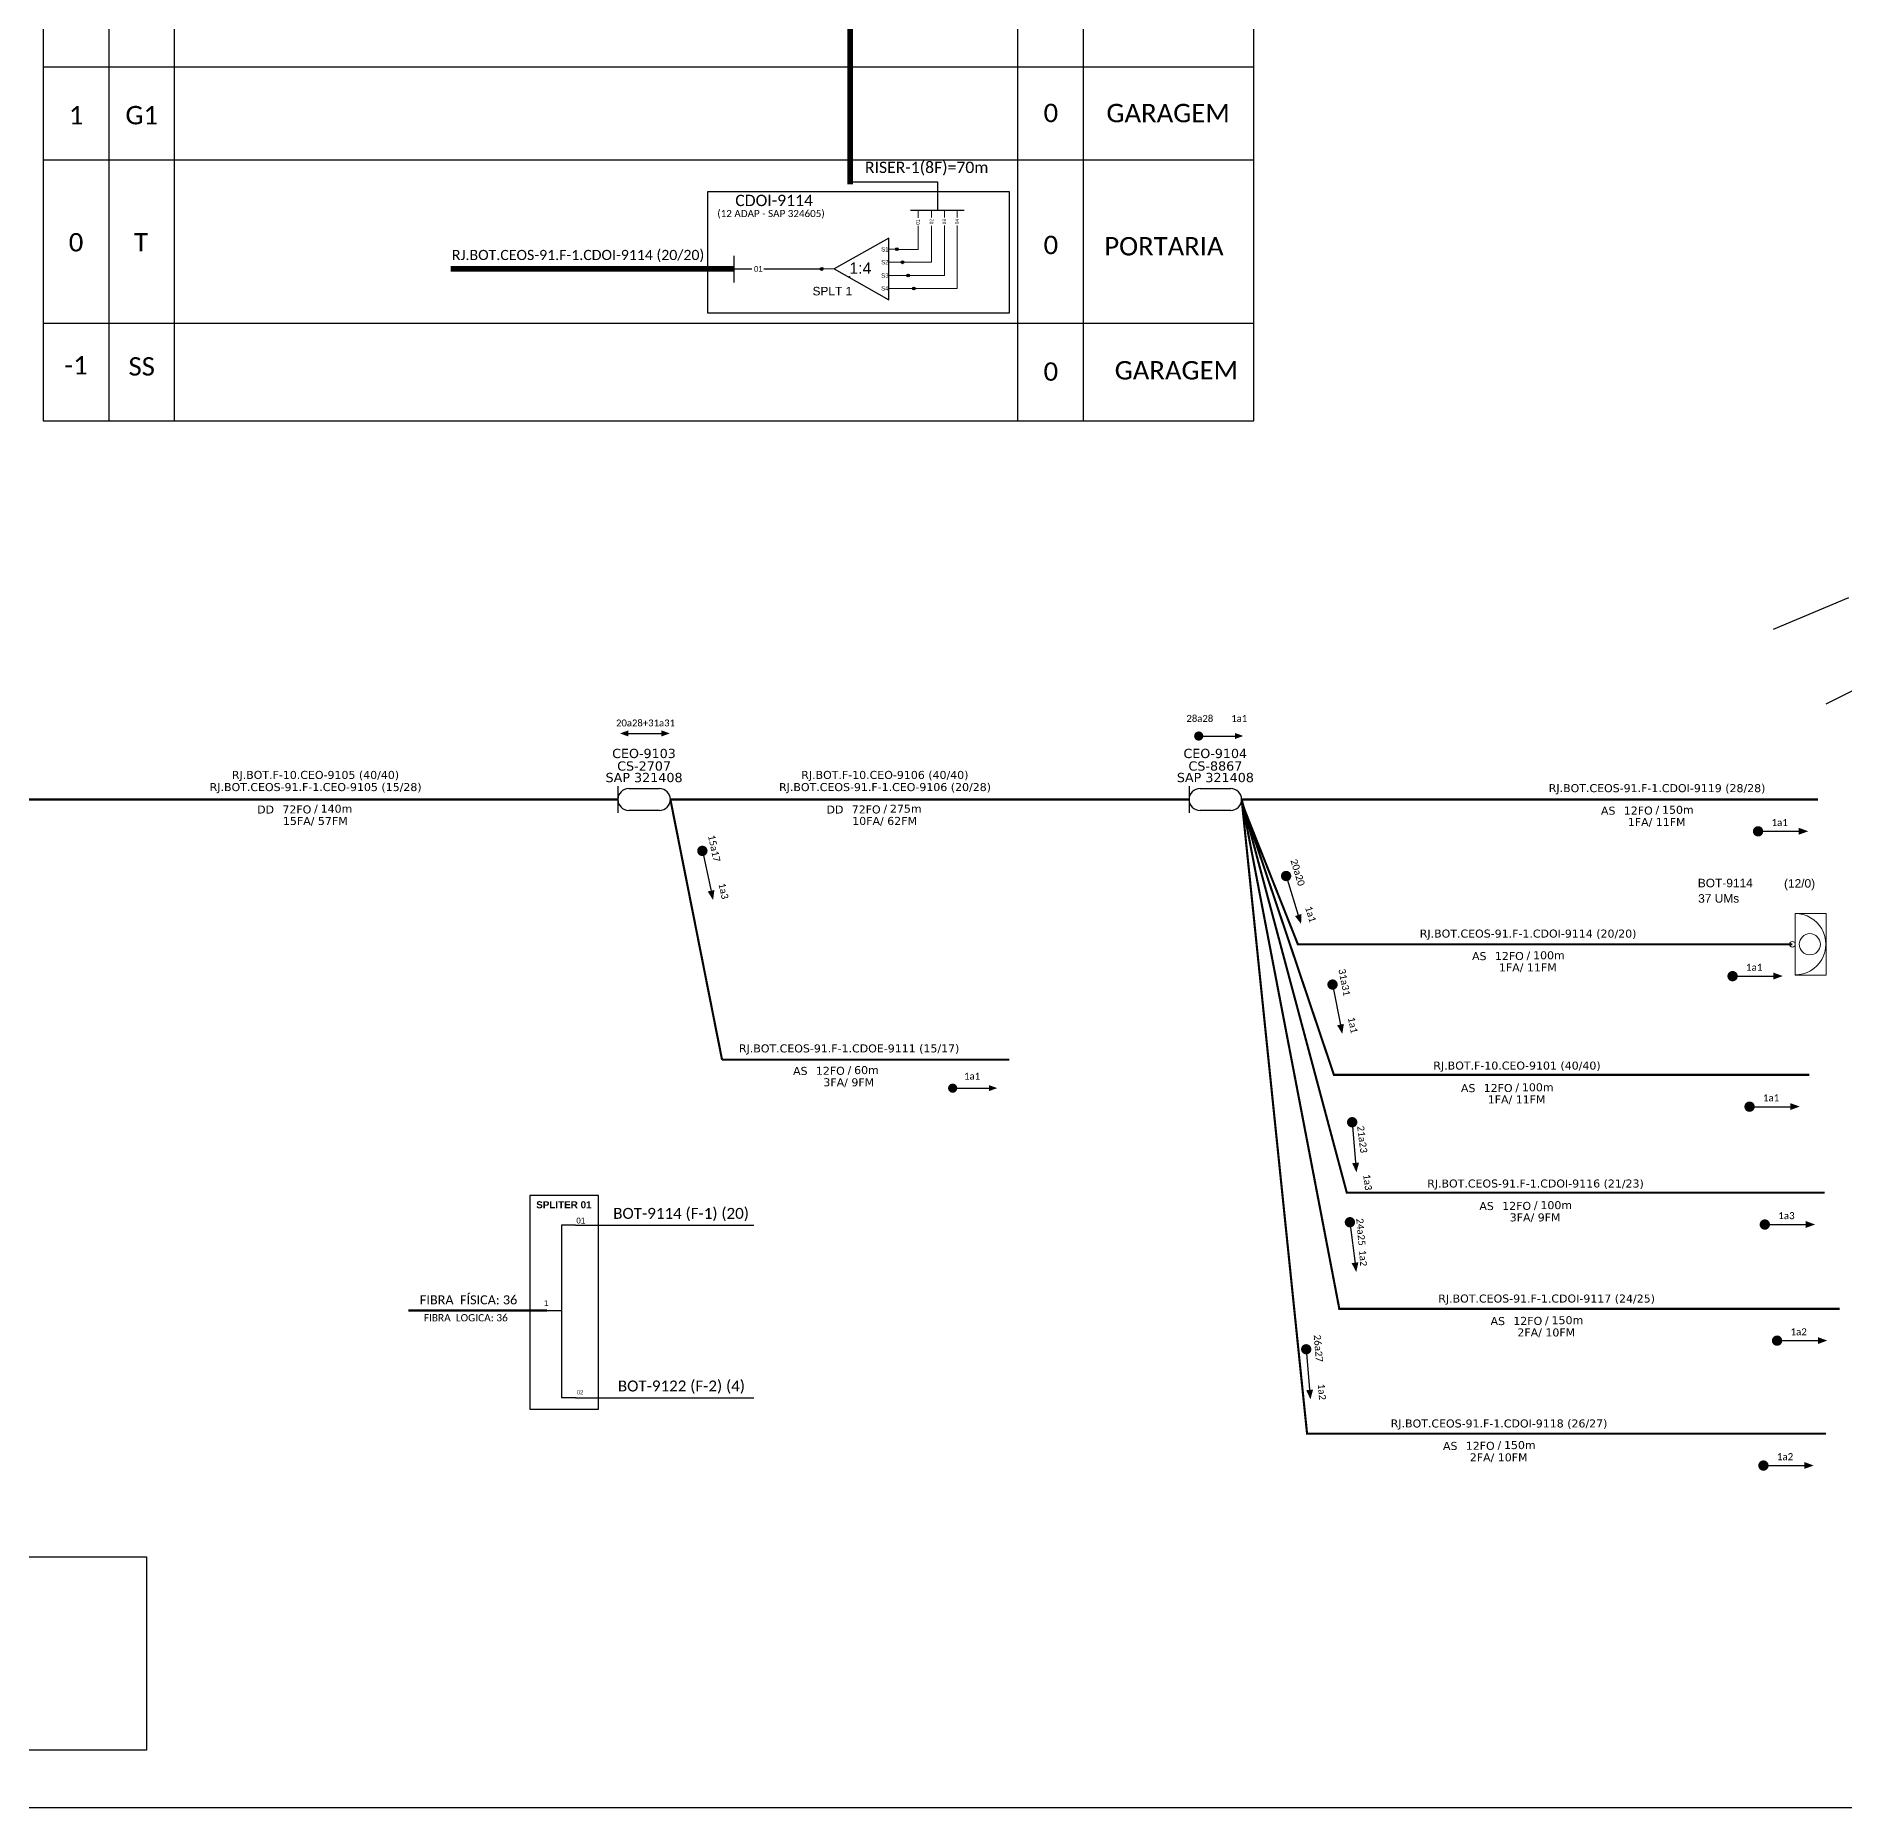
# Model space of a CAD drawing. Extents: x -4 to 837, y 1 to 595.
# Drawn here: x 278.5 to 597.3, y 1.3 to 313.4 of the extents above; entities that cross this region are included whole.
import ezdxf
from ezdxf.enums import TextEntityAlignment as Align

# ---------------------------------------------------------------- set-up
doc = ezdxf.new("R2010")
doc.units = 0
for name, color, linetype, lineweight in [("20.0-LEGENDA DOS CDO'S", 1, 'Continuous', 0), ('20.2-CDO_POSTE', 1, 'Continuous', 5), ('40.1-ETIQUETAS', 1, 'Continuous', 20)]:
    doc.layers.add(name, color=color, linetype=linetype, lineweight=lineweight)
for name, color, linetype in [('20.4-CEOS', 1, 'Continuous'), ('20.5-CEO', 1, 'Continuous'), ('CAP a instalar', 1, 'Continuous'), ('QUADRA', 7, 'Continuous'), ('SETA', 7, 'Continuous')]:
    doc.layers.add(name, color=color, linetype=linetype)
doc.styles.add('ARIAL', font='arial.ttf')
doc.styles.add('siredit', font='verdana.ttf')
doc.styles.add('WMF-Calibri0', font='calibri.ttf')
doc.linetypes.add('FENCELINE1', pattern='A,0.25,-0.1,[133,ltypeshp.shx,S=0.1,R=0,X=-0.1,Y=0],-0.1,1', length=1.45)

# ---------------------------------------------------------------- blocks, each defined once
blk = doc.blocks.new('SPLT_1-4_DIV_DIR')
h = blk.add_hatch(color=3)
h.dxf.hatch_style = 1
edge = h.paths.add_edge_path()
edge.add_arc((13.27, 3.47), 0.242, 0, 360)
h = blk.add_hatch(color=3)
h.dxf.hatch_style = 1
edge = h.paths.add_edge_path()
edge.add_arc((14.27, 1.17), 0.242, 0, 360)
h = blk.add_hatch(color=3)
h.dxf.hatch_style = 1
edge = h.paths.add_edge_path()
edge.add_arc((15.27, -1.14), 0.242, 0, 360)
h = blk.add_hatch(color=3)
h.dxf.hatch_style = 1
edge = h.paths.add_edge_path()
edge.add_arc((16.27, -3.45), 0.242, 0, 360)
at = {"color": 1}
blk.add_lwpolyline([(11.89, 5.45), (2.22, 0), (11.89, -5.45), (11.89, 5.45)], dxfattribs=at)
at = {"color": 7, "lineweight": 0}
for points in [[(13.27, 3.47), (11.89, 3.47)], [(11.89, 1.17), (14.27, 1.17)], [(11.89, -1.14), (15.27, -1.14)], [(11.89, -3.45), (16.27, -3.45)]]:
    blk.add_lwpolyline(points, dxfattribs=at)
at = {"color": 1, "lineweight": 0}
blk.add_lwpolyline([(2.22, 0), (0, 0)], dxfattribs=at)
at = {"color": 3}
for centre in [(13.27, 3.47), (14.27, 1.17), (15.27, -1.14), (16.27, -3.45)]:
    blk.add_circle(centre, 0.242, dxfattribs=at)
at = {"color": 1, "style": 'ARIAL'}
for s, height, p in [('S1', 0.75, (10.52, 3.07)), ('1:4', 2, (4.91, -0.85)), ('S2', 0.75, (10.52, 0.81)), ('S3', 0.75, (10.52, -1.54)), ('S4', 0.75, (10.52, -3.8))]:
    blk.add_text(s, height=height, dxfattribs=at).set_placement(p)
blk = doc.blocks.new('CDOE-TEXTO PADRÃO')
at = {"layer": "20.0-LEGENDA DOS CDO'S", "color": 0, "style": 'ARIAL'}
for tag, p in [('CDO_N', (0.49, 7.39)), ('CORDOALHA', (0.5, 4.33)), ('SAP', (0.51, 1.67)), ('SPLITER_1', (0.59, -0.91)), ('SPLITER_2', (0.6, -3.55)), ('(XX-XX_F)S', (0.54, -8.29)), ('(XX-XX_L)S', (0.55, -10.83)), ('UMS', (0.55, -13.15))]:
    blk.add_attdef(tag, p, '', height=1.7, rotation=0.118, dxfattribs=at)
blk.add_attdef('FIBRAS_UTILIZADAS', text='', height=1.7, rotation=0.118, dxfattribs=at).set_placement((19.77, 7.43), align=Align.CENTER)
blk = doc.blocks.new('ETIQUETA_RS5F')
at = {"layer": '40.1-ETIQUETAS', "color": 0, "style": 'siredit'}
blk.add_text('/', height=1.5, dxfattribs=at).set_placement((1.58, -1.95), align=Align.MIDDLE_RIGHT)
for tag, p in [('ETIQUETA_R_PRIMARIA', (1.21, 4.1)), ('ETIQUETA_R_SECUNDARIA', (1.21, 2.1)), ('F_ATIVAS/F_MORTAS', (1.14, -4.24))]:
    blk.add_attdef(tag, text='', height=1.5, dxfattribs=at).set_placement(p, align=Align.MIDDLE_CENTER)
for tag, p in [('TIPO_CABO', (-6.58, -2.12)), ('CAP_CABO', (0.4, -2.09))]:
    blk.add_attdef(tag, text='', height=1.5, dxfattribs=at).set_placement(p, align=Align.MIDDLE_RIGHT)
blk.add_attdef('METROS', text='', height=1.5, dxfattribs=at).set_placement((2.14, -1.95), align=Align.MIDDLE_LEFT)
for tag, p in [('FUSÃO_1', (0.85, -8.39)), ('FUSÃO_2', (0.85, -10.6)), ('FUSÃO_3', (0.85, -12.93)), ('FUSÃO_4', (0.85, -15.14)), ('FUSÃO_5', (0.85, -17.16))]:
    blk.add_attdef(tag, text='', height=1.5, dxfattribs=at).set_placement(p, align=Align.CENTER)
blk = doc.blocks.new('SPLITTER_')
blk.add_point((0, 0))
at = {"style": 'ARIAL', "flags": 4}
blk.add_attdef('SPLT', (0, -3.26), '', height=1.5, dxfattribs=at)

msp = doc.modelspace()

# ---------------------------------------------------------------- hatches: boundary and pattern name
h = msp.add_hatch(color=3)
h.dxf.hatch_style = 1
edge = h.paths.add_edge_path()
edge.add_arc((416.96, 272.43), 0.256, 0, 360)

# ---------------------------------------------------------------- linework, layer by layer
at = {"color": 7, "linetype": 'Continuous'}
for p, q in [((371.11, 103.93), (371.11, 73.51)), ((373.58, 103.93), (371.11, 103.93)), ((368.55, 88.91), (371.1, 88.91)), ((373.7, 73.51), (371.11, 73.51))]:
    msp.add_line(p, q, dxfattribs=at)
at = {"color": 10, "linetype": 'Continuous'}
for p, q in [((373.58, 103.93), (404.98, 103.93)), ((373.58, 73.51), (404.98, 73.51))]:
    msp.add_line(p, q, dxfattribs=at)
at = {"color": 1, "linetype": 'Continuous', "lineweight": 60}
msp.add_line((368.55, 88.91), (344.15, 88.91), dxfattribs=at)
msp.add_lwpolyline([(-3.83, 595.26), (837.17, 595.26), (837.17, 1.26), (-3.83, 1.26)], close=True)
for points in [[(279.77, 508.78), (279.77, 245.67), (493.09, 245.67), (493.09, 508.78)], [(302.92, 245.67), (302.92, 508.78)], [(451.49, 508.78), (451.49, 245.67)], [(291.35, 504.66), (291.35, 245.67)], [(463.07, 245.67), (463.07, 500.55)], [(279.77, 308.02), (493.09, 308.02)], [(279.77, 291.65), (493.09, 291.65)], [(279.77, 262.9), (493.09, 262.9)]]:
    msp.add_lwpolyline(points)
at = {"color": 5, "const_width": 1}
msp.add_lwpolyline([(421.99, 287.32), (421.99, 474.81)], dxfattribs=at)
at = {"color": 5}
for points in [[(421.99, 287.8), (437.34, 287.8), (437.34, 282.77)], [(432.62, 282.77), (442.06, 282.77)]]:
    msp.add_lwpolyline(points, dxfattribs=at)
at = {"color": 1}
msp.add_lwpolyline([(396.87, 286.1), (450, 286.1), (450, 264.63), (396.87, 264.63)], close=True, dxfattribs=at)
at = {"color": 5, "lineweight": 0}
for points in [[(433.97, 282.77), (433.97, 281.45)], [(436.29, 282.77), (436.29, 281.48)], [(438.6, 282.77), (438.6, 281.49)], [(440.85, 282.77), (440.85, 281.49)], [(431.21, 273.6), (436.29, 273.6), (436.29, 280.05)], [(432.21, 271.29), (438.6, 271.29), (438.6, 280.06)], [(433.44, 268.98), (440.85, 268.98), (440.85, 280.06)], [(433.97, 280.02), (433.97, 275.86)], [(430.21, 275.86), (433.97, 275.86)]]:
    msp.add_lwpolyline(points, dxfattribs=at)
at = {"color": 1}
msp.add_lwpolyline([(401.51, 270.02), (401.51, 274.74)], dxfattribs=at)
at = {"color": 1, "const_width": 1}
msp.add_lwpolyline([(351.55, 272.43), (401.51, 272.43)], dxfattribs=at)
at = {"color": 3}
for points in [[(401.51, 272.43), (404.67, 272.43)], [(406.74, 272.43), (416.93, 272.43)]]:
    msp.add_lwpolyline(points, dxfattribs=at)
at = {"elevation": 0.76}
msp.add_lwpolyline([(483, 190.12, 0.806, 0.806, 1), (483.81, 190.12, 0.806, 0.806, 1)], format="xyseb", close=True, dxfattribs=at)
at = {"const_width": 0.909, "elevation": 0.76}
for points in [[(581.52, 173.33, 1), (582.43, 173.33, 1)], [(395.83, 170.33, 1), (396.03, 169.44, 1)], [(498.67, 165.89, 1), (498.94, 165.02, 1)], [(506.9, 146.77, 1), (507.07, 145.88, 1)], [(580.02, 124.81, 1), (580.93, 124.81, 1)], [(510.41, 122.52, 1), (510.48, 121.61, 1)], [(509.99, 104.9, 1), (510.1, 104, 1)], [(582.71, 104.04, 1), (583.62, 104.04, 1)], [(502.31, 82.51, 1), (502.39, 81.61, 1)], [(584.87, 83.58, 1), (585.78, 83.58, 1)], [(582.47, 61.57, 1), (583.38, 61.57, 1)]]:
    msp.add_lwpolyline(points, format="xyb", close=True, dxfattribs=at)
at = {"color": 1, "const_width": 0.909, "elevation": 0.76}
msp.add_lwpolyline([(577.03, 147.81, 1), (577.94, 147.81, 1)], format="xyb", close=True, dxfattribs=at)
at = {"color": 7, "elevation": 0.76}
msp.add_lwpolyline([(439.64, 128.07, 0.806, 0.806, 1), (440.45, 128.07, 0.806, 0.806, 1)], format="xyseb", close=True, dxfattribs=at)
at = {"color": 7}
msp.add_lwpolyline([(365.52, 71.53), (377.64, 71.53), (377.64, 109.15), (365.52, 109.15)], close=True, dxfattribs=at)
at = {"color": 0}
msp.add_lwpolyline([(19.73, 45.46), (297.98, 45.46), (297.98, 11.39), (19.73, 11.39)], close=True, dxfattribs=at)
at = {"color": 3}
msp.add_circle((416.96, 272.43), 0.256, dxfattribs=at)
at = {"layer": '20.5-CEO', "color": 7}
for p, q in [((382.96, 180.87, 0.76), (388.37, 180.87, 0.76)), ((388.37, 177.01, 0.76), (382.96, 177.01, 0.76))]:
    msp.add_line(p, q, dxfattribs=at)
at = {"layer": '20.5-CEO', "color": 5}
for p, q in [((483.63, 180.87, 0.76), (489.04, 180.87, 0.76)), ((489.04, 177.01, 0.76), (483.63, 177.01, 0.76))]:
    msp.add_line(p, q, dxfattribs=at)
at = {"layer": '20.5-CEO', "color": 7, "elevation": 0.76}
msp.add_lwpolyline([(381.03, 181.27), (381.03, 176.61)], dxfattribs=at)
at = {"layer": '20.5-CEO', "color": 5, "elevation": 0.76}
msp.add_lwpolyline([(481.7, 181.27), (481.7, 176.61)], dxfattribs=at)
at = {"layer": '20.5-CEO', "color": 7}
for centre, start, end in [((382.96, 178.94, 0.76), 90, 270), ((388.37, 178.94, 0.76), 270, 90)]:
    msp.add_arc(centre, 1.93, start, end, dxfattribs=at)
at = {"layer": '20.5-CEO', "color": 5}
for centre, start, end in [((483.63, 178.94, 0.76), 90, 270), ((489.04, 178.94, 0.76), 270, 90)]:
    msp.add_arc(centre, 1.93, start, end, dxfattribs=at)
at = {"layer": '40.1-ETIQUETAS', "color": 1}
msp.add_line((588.53, 148.02, 0.76), (588.53, 158.84, 0.76), dxfattribs=at)
at = {"layer": '40.1-ETIQUETAS', "color": 1, "elevation": 0.76}
msp.add_lwpolyline([(588.53, 158.84), (593.95, 158.84), (593.95, 148), (588.53, 148)], close=True, dxfattribs=at)
at = {"layer": '40.1-ETIQUETAS', "color": 1}
for centre, major_axis, start_param, end_param in [((588.53, 153.43, 0.76), (-3.82, 3.82), 2.356194, 5.497787), ((588.03, 153.42, 0.76), (-0.354, 0.354), 2.356194490191767, 8.639379797371353), ((591.1, 153.43, 0.76), (1.32, 1.32), 3.926991, 10.210176)]:
    msp.add_ellipse(centre, major_axis=major_axis, ratio=1, start_param=start_param, end_param=end_param, dxfattribs=at)
at = {"layer": 'CAP a instalar', "color": 7, "ltscale": 7, "const_width": 0.376, "elevation": 0.76}
for points in [[(289.22, 178.94), (275.29, 178.94)], [(359.04, 178.94), (287.69, 178.94)], [(381.03, 178.94), (357.25, 178.94)], [(464.59, 178.94), (390.3, 178.94)], [(481.7, 178.94), (463.35, 178.94)]]:
    msp.add_lwpolyline(points, dxfattribs=at)
at = {"layer": 'CAP a instalar', "color": 7, "linetype": 'FENCELINE1', "ltscale": 7, "const_width": 0.376, "elevation": 0.76}
for points in [[(390.3, 178.94), (399.4, 133.08)], [(450.03, 133.08), (399.4, 133.08)]]:
    msp.add_lwpolyline(points, dxfattribs=at)
at = {"layer": 'CAP a instalar', "color": 1, "linetype": 'FENCELINE1', "ltscale": 7, "elevation": 0.76}
msp.add_lwpolyline([(588.03, 153.42, 0.376, 0.376, 0), (500.88, 153.42, 0.376, 0.376, 0), (490.91, 178.57, 0.376, 0.376, 0)], format="xyseb", dxfattribs=at)
at = {"layer": 'CAP a instalar', "color": 8, "linetype": 'FENCELINE1', "ltscale": 7, "elevation": 0.76}
for points in [[(593.71, 109.65, 0.376, 0.376, 0), (509.5, 109.65, 0.376, 0.376, 0), (490.97, 178.94, 0.376, 0.376, 0)], [(593.97, 67.18, 0.376, 0.376, 0), (502.5, 67.18, 0.376, 0.376, 0), (490.97, 178.94, 0.376, 0.376, 0)], [(592.52, 178.94, 0.376, 0.376, 0), (515.76, 178.94, 0.376, 0.376, 0), (490.97, 178.94, 0.376, 0.376, 0)], [(596.37, 89.19, 0.376, 0.376, 0), (508.18, 89.19, 0.376, 0.376, 0), (490.97, 178.94, 0.376, 0.376, 0)], [(591.02, 130.42, 0.376, 0.376, 0), (507.23, 130.42, 0.376, 0.376, 0), (490.97, 178.7, 0.376, 0.376, 0)]]:
    msp.add_lwpolyline(points, format="xyseb", dxfattribs=at)
at = {"layer": 'QUADRA', "color": 4}
for p, q in [((584.71, 208.93), (597.97, 214.54)), ((610.25, 203.96), (593.91, 195.73))]:
    msp.add_line(p, q, dxfattribs=at)
at = {"layer": 'SETA', "elevation": 0.76}
for points in [[(382.34, 190.57), (389.27, 190.57)], [(483.4, 190.12), (490.33, 190.12)], [(581.97, 173.33), (589.79, 173.33)], [(395.93, 169.88), (397.59, 162.24)], [(498.81, 165.46), (501.12, 157.99)], [(506.98, 146.32), (508.49, 138.65)], [(580.48, 124.81), (588.29, 124.81)], [(510.45, 122.06), (511.09, 114.27)], [(510.05, 104.45), (511.02, 96.69)], [(583.17, 104.04), (590.99, 104.04)], [(585.32, 83.58), (593.14, 83.58)], [(502.35, 82.06), (502.99, 74.27)], [(582.92, 61.57), (590.74, 61.57)]]:
    msp.add_lwpolyline(points, dxfattribs=at)
at = {"layer": 'SETA', "color": 1, "elevation": 0.76}
msp.add_lwpolyline([(577.48, 147.81), (585.3, 147.81)], dxfattribs=at)
at = {"layer": 'SETA', "color": 7, "elevation": 0.76}
msp.add_lwpolyline([(440.04, 128.07), (446.98, 128.07)], dxfattribs=at)
at = {"layer": 'SETA'}
for points in [[(382.9, 191.12, 0.76), (381.42, 190.58, 0.76), (382.9, 190.04, 0.76)], [(388.72, 191.12, 0.76), (390.19, 190.58, 0.76), (388.72, 190.04, 0.76)], [(489.78, 190.67, 0.76), (491.25, 190.13, 0.76), (489.78, 189.59, 0.76)], [(589.16, 173.95, 0.76), (590.83, 173.34, 0.76), (589.16, 172.74, 0.76)], [(398.06, 162.99, 0.76), (397.82, 161.23, 0.76), (396.87, 162.73, 0.76)], [(501.52, 158.77, 0.76), (501.44, 157, 0.76), (500.37, 158.41, 0.76)], [(508.98, 139.39, 0.76), (508.71, 137.64, 0.76), (507.79, 139.15, 0.76)], [(587.67, 125.43, 0.76), (589.33, 124.83, 0.76), (587.67, 124.22, 0.76)], [(511.66, 114.95, 0.76), (511.19, 113.24, 0.76), (510.45, 114.85, 0.76)], [(590.36, 104.66, 0.76), (592.03, 104.05, 0.76), (590.36, 103.44, 0.76)], [(511.55, 97.39, 0.76), (511.16, 95.66, 0.76), (510.35, 97.24, 0.76)], [(592.51, 84.2, 0.76), (594.18, 83.59, 0.76), (592.51, 82.99, 0.76)], [(503.56, 74.95, 0.76), (503.09, 73.24, 0.76), (502.35, 74.85, 0.76)], [(590.12, 62.19, 0.76), (591.78, 61.58, 0.76), (590.12, 60.98, 0.76)]]:
    msp.add_solid(points, dxfattribs=at)
at = {"layer": 'SETA', "color": 1}
msp.add_solid([(584.67, 148.43, 0.76), (586.34, 147.83, 0.76), (584.67, 147.22, 0.76)], dxfattribs=at)
at = {"layer": 'SETA', "color": 7}
msp.add_solid([(446.42, 128.62, 0.76), (447.9, 128.08, 0.76), (446.42, 127.55, 0.76)], dxfattribs=at)

# ---------------------------------------------------------------- block references
msp.add_blockref('SPLT_1-4_DIV_DIR', (416.93, 272.43))
ref = msp.add_blockref('SPLITTER_', (421.88, 271.03), dxfattribs=dict(xscale=-1))
ref.add_attrib('SPLT', 'SPLT 1', (415.35, 267.77), dxfattribs={"height": 1.5, "style": 'ARIAL'})
at = {"layer": '20.2-CDO_POSTE', "color": 1}
ref = msp.add_blockref('CDOE-TEXTO PADRÃO', (577.81, 153.39, 0.76), dxfattribs=dict(at, xscale=0.8839269284694211, yscale=0.8839269284694211, zscale=0.8839269284694196))
ref.add_attrib('CDO_N', 'BOT-9114', (571.36, 163.46, 0.76), dxfattribs={"layer": "20.0-LEGENDA DOS CDO'S", "color": 0, "height": 1.503, "rotation": 0.118, "style": 'ARIAL'})
ref.add_attrib('CORDOALHA', '37 UMs', (571.42, 160.75, 0.76), dxfattribs={"layer": "20.0-LEGENDA DOS CDO'S", "color": 0, "height": 1.503, "rotation": 0.118, "style": 'ARIAL'})
ref.add_attrib('FIBRAS_UTILIZADAS', '             (12/0)', dxfattribs={"layer": "20.0-LEGENDA DOS CDO'S", "color": 0, "height": 1.5026, "rotation": 0.118, "style": 'ARIAL'}).set_placement((585.5, 163.39, 0.76), align=Align.CENTER)
at = {"layer": '40.1-ETIQUETAS', "color": 7}
ref = msp.add_blockref('ETIQUETA_RS5F', (326.67, 179.16, 0.76), dxfattribs=dict(at, xscale=0.9402903799409259, yscale=0.9402903799409188, zscale=0.9402903799409253))
ref.add_attrib('ETIQUETA_R_PRIMARIA', 'RJ.BOT.F-10.CEO-9105 (40/40)', dxfattribs={"color": 0, "height": 1.4104, "style": 'siredit'}).set_placement((327.75, 183.27, 0.76), align=Align.MIDDLE_CENTER)
ref.add_attrib('ETIQUETA_R_SECUNDARIA', 'RJ.BOT.CEOS-91.F-1.CEO-9105 (15/28)', dxfattribs={"color": 0, "height": 1.4104, "style": 'siredit'}).set_placement((327.78, 181.13, 0.76), align=Align.MIDDLE_CENTER)
ref.add_attrib('TIPO_CABO', 'DD', dxfattribs={"color": 0, "height": 1.41, "style": 'siredit'}).set_placement((320.45, 177.17, 0.76), align=Align.MIDDLE_RIGHT)
ref.add_attrib('CAP_CABO', '72FO', dxfattribs={"color": 0, "height": 1.41, "style": 'siredit'}).set_placement((327.02, 177.19, 0.76), align=Align.MIDDLE_RIGHT)
ref.add_attrib('METROS', '140m', dxfattribs={"color": 0, "height": 1.41, "style": 'siredit'}).set_placement((328.66, 177.32, 0.76), align=Align.MIDDLE_LEFT)
ref.add_attrib('F_ATIVAS/F_MORTAS', '15FA/ 57FM', dxfattribs={"color": 0, "height": 1.41, "style": 'siredit'}).set_placement((327.72, 175.16, 0.76), align=Align.MIDDLE_CENTER)
ref = msp.add_blockref('ETIQUETA_RS5F', (427.01, 179.16, 0.76), dxfattribs=dict(at, xscale=0.9402903799409259, yscale=0.9402903799409188, zscale=0.9402903799409253))
ref.add_attrib('ETIQUETA_R_PRIMARIA', 'RJ.BOT.F-10.CEO-9106 (40/40)', dxfattribs={"color": 0, "height": 1.4104, "style": 'siredit'}).set_placement((428.09, 183.27, 0.76), align=Align.MIDDLE_CENTER)
ref.add_attrib('ETIQUETA_R_SECUNDARIA', 'RJ.BOT.CEOS-91.F-1.CEO-9106 (20/28)', dxfattribs={"color": 0, "height": 1.4104, "style": 'siredit'}).set_placement((428.12, 181.13, 0.76), align=Align.MIDDLE_CENTER)
ref.add_attrib('TIPO_CABO', 'DD', dxfattribs={"color": 0, "height": 1.41, "style": 'siredit'}).set_placement((420.79, 177.17, 0.76), align=Align.MIDDLE_RIGHT)
ref.add_attrib('CAP_CABO', '72FO', dxfattribs={"color": 0, "height": 1.41, "style": 'siredit'}).set_placement((427.35, 177.19, 0.76), align=Align.MIDDLE_RIGHT)
ref.add_attrib('METROS', '275m', dxfattribs={"color": 0, "height": 1.41, "style": 'siredit'}).set_placement((428.99, 177.32, 0.76), align=Align.MIDDLE_LEFT)
ref.add_attrib('F_ATIVAS/F_MORTAS', '10FA/ 62FM', dxfattribs={"color": 0, "height": 1.41, "style": 'siredit'}).set_placement((428.05, 175.16, 0.76), align=Align.MIDDLE_CENTER)
at = {"layer": '40.1-ETIQUETAS', "color": 8}
ref = msp.add_blockref('ETIQUETA_RS5F', (563.06, 178.96, 0.76), dxfattribs=dict(at, xscale=0.9402903799409259, yscale=0.9402903799409188, zscale=0.9402903799409253))
ref.add_attrib('ETIQUETA_R_SECUNDARIA', 'RJ.BOT.CEOS-91.F-1.CDOI-9119 (28/28)', dxfattribs={"color": 0, "height": 1.4104, "style": 'siredit'}).set_placement((564.18, 180.94, 0.76), align=Align.MIDDLE_CENTER)
ref.add_attrib('TIPO_CABO', 'AS', dxfattribs={"color": 0, "height": 1.41, "style": 'siredit'}).set_placement((556.84, 176.97, 0.76), align=Align.MIDDLE_RIGHT)
ref.add_attrib('CAP_CABO', '12FO', dxfattribs={"color": 0, "height": 1.41, "style": 'siredit'}).set_placement((563.41, 176.99, 0.76), align=Align.MIDDLE_RIGHT)
ref.add_attrib('METROS', '150m', dxfattribs={"color": 0, "height": 1.41, "style": 'siredit'}).set_placement((565.05, 177.12, 0.76), align=Align.MIDDLE_LEFT)
ref.add_attrib('F_ATIVAS/F_MORTAS', '1FA/ 11FM', dxfattribs={"color": 0, "height": 1.41, "style": 'siredit'}).set_placement((564.11, 174.97, 0.76), align=Align.MIDDLE_CENTER)
at = {"layer": '40.1-ETIQUETAS', "color": 1}
ref = msp.add_blockref('ETIQUETA_RS5F', (540.34, 153.33, 0.76), dxfattribs=dict(at, xscale=0.9402903799409259, yscale=0.9402903799409188, zscale=0.9402903799409253))
ref.add_attrib('ETIQUETA_R_SECUNDARIA', 'RJ.BOT.CEOS-91.F-1.CDOI-9114 (20/20)', dxfattribs={"color": 0, "height": 1.4104, "style": 'siredit'}).set_placement((541.45, 155.31, 0.76), align=Align.MIDDLE_CENTER)
ref.add_attrib('TIPO_CABO', 'AS', dxfattribs={"color": 0, "height": 1.41, "style": 'siredit'}).set_placement((534.12, 151.34, 0.76), align=Align.MIDDLE_RIGHT)
ref.add_attrib('CAP_CABO', '12FO', dxfattribs={"color": 0, "height": 1.41, "style": 'siredit'}).set_placement((540.69, 151.36, 0.76), align=Align.MIDDLE_RIGHT)
ref.add_attrib('METROS', '100m', dxfattribs={"color": 0, "height": 1.41, "style": 'siredit'}).set_placement((542.33, 151.49, 0.76), align=Align.MIDDLE_LEFT)
ref.add_attrib('F_ATIVAS/F_MORTAS', '1FA/ 11FM', dxfattribs={"color": 0, "height": 1.41, "style": 'siredit'}).set_placement((541.39, 149.34, 0.76), align=Align.MIDDLE_CENTER)
at = {"layer": '40.1-ETIQUETAS', "color": 7}
ref = msp.add_blockref('ETIQUETA_RS5F', (420.69, 133.1, 0.76), dxfattribs=dict(at, xscale=0.9402903799409259, yscale=0.9402903799409188, zscale=0.9402903799409253))
ref.add_attrib('ETIQUETA_R_SECUNDARIA', 'RJ.BOT.CEOS-91.F-1.CDOE-9111 (15/17)', dxfattribs={"color": 0, "height": 1.4104, "style": 'siredit'}).set_placement((421.8, 135.08, 0.76), align=Align.MIDDLE_CENTER)
ref.add_attrib('TIPO_CABO', 'AS', dxfattribs={"color": 0, "height": 1.41, "style": 'siredit'}).set_placement((414.47, 131.11, 0.76), align=Align.MIDDLE_RIGHT)
ref.add_attrib('CAP_CABO', '12FO', dxfattribs={"color": 0, "height": 1.41, "style": 'siredit'}).set_placement((421.03, 131.13, 0.76), align=Align.MIDDLE_RIGHT)
ref.add_attrib('METROS', '60m', dxfattribs={"color": 0, "height": 1.41, "style": 'siredit'}).set_placement((422.67, 131.26, 0.76), align=Align.MIDDLE_LEFT)
ref.add_attrib('F_ATIVAS/F_MORTAS', '3FA/ 9FM', dxfattribs={"color": 0, "height": 1.41, "style": 'siredit'}).set_placement((421.73, 129.11, 0.76), align=Align.MIDDLE_CENTER)
at = {"layer": '40.1-ETIQUETAS', "color": 8}
ref = msp.add_blockref('ETIQUETA_RS5F', (538.38, 130.07, 0.76), dxfattribs=dict(at, xscale=0.9402903799409259, yscale=0.9402903799409188, zscale=0.9402903799409253))
ref.add_attrib('ETIQUETA_R_SECUNDARIA', 'RJ.BOT.F-10.CEO-9101 (40/40)', dxfattribs={"color": 0, "height": 1.4104, "style": 'siredit'}).set_placement((539.49, 132.05, 0.76), align=Align.MIDDLE_CENTER)
ref.add_attrib('TIPO_CABO', 'AS', dxfattribs={"color": 0, "height": 1.41, "style": 'siredit'}).set_placement((532.16, 128.08, 0.76), align=Align.MIDDLE_RIGHT)
ref.add_attrib('CAP_CABO', '12FO', dxfattribs={"color": 0, "height": 1.41, "style": 'siredit'}).set_placement((538.72, 128.1, 0.76), align=Align.MIDDLE_RIGHT)
ref.add_attrib('METROS', '100m', dxfattribs={"color": 0, "height": 1.41, "style": 'siredit'}).set_placement((540.36, 128.23, 0.76), align=Align.MIDDLE_LEFT)
ref.add_attrib('F_ATIVAS/F_MORTAS', '1FA/ 11FM', dxfattribs={"color": 0, "height": 1.41, "style": 'siredit'}).set_placement((539.42, 126.08, 0.76), align=Align.MIDDLE_CENTER)
ref = msp.add_blockref('ETIQUETA_RS5F', (541.63, 109.29, 0.76), dxfattribs=dict(at, xscale=0.9402903799409259, yscale=0.9402903799409188, zscale=0.9402903799409253))
ref.add_attrib('ETIQUETA_R_SECUNDARIA', 'RJ.BOT.CEOS-91.F-1.CDOI-9116 (21/23)', dxfattribs={"color": 0, "height": 1.4104, "style": 'siredit'}).set_placement((542.75, 111.27, 0.76), align=Align.MIDDLE_CENTER)
ref.add_attrib('TIPO_CABO', 'AS', dxfattribs={"color": 0, "height": 1.41, "style": 'siredit'}).set_placement((535.41, 107.3, 0.76), align=Align.MIDDLE_RIGHT)
ref.add_attrib('CAP_CABO', '12FO', dxfattribs={"color": 0, "height": 1.41, "style": 'siredit'}).set_placement((541.98, 107.33, 0.76), align=Align.MIDDLE_RIGHT)
ref.add_attrib('METROS', '100m', dxfattribs={"color": 0, "height": 1.41, "style": 'siredit'}).set_placement((543.62, 107.46, 0.76), align=Align.MIDDLE_LEFT)
ref.add_attrib('F_ATIVAS/F_MORTAS', '3FA/ 9FM', dxfattribs={"color": 0, "height": 1.41, "style": 'siredit'}).set_placement((542.68, 105.3, 0.76), align=Align.MIDDLE_CENTER)
ref = msp.add_blockref('ETIQUETA_RS5F', (543.6, 89.02, 0.76), dxfattribs=dict(at, xscale=0.9402903799409259, yscale=0.9402903799409188, zscale=0.9402903799409253))
ref.add_attrib('ETIQUETA_R_SECUNDARIA', 'RJ.BOT.CEOS-91.F-1.CDOI-9117 (24/25)', dxfattribs={"color": 0, "height": 1.4104, "style": 'siredit'}).set_placement((544.71, 91, 0.76), align=Align.MIDDLE_CENTER)
ref.add_attrib('TIPO_CABO', 'AS', dxfattribs={"color": 0, "height": 1.41, "style": 'siredit'}).set_placement((537.38, 87.03, 0.76), align=Align.MIDDLE_RIGHT)
ref.add_attrib('CAP_CABO', '12FO', dxfattribs={"color": 0, "height": 1.41, "style": 'siredit'}).set_placement((543.94, 87.06, 0.76), align=Align.MIDDLE_RIGHT)
ref.add_attrib('METROS', '150m', dxfattribs={"color": 0, "height": 1.41, "style": 'siredit'}).set_placement((545.59, 87.19, 0.76), align=Align.MIDDLE_LEFT)
ref.add_attrib('F_ATIVAS/F_MORTAS', '2FA/ 10FM', dxfattribs={"color": 0, "height": 1.41, "style": 'siredit'}).set_placement((544.65, 85.03, 0.76), align=Align.MIDDLE_CENTER)
ref = msp.add_blockref('ETIQUETA_RS5F', (535.22, 67.02, 0.76), dxfattribs=dict(at, xscale=0.9402903799409259, yscale=0.9402903799409188, zscale=0.9402903799409253))
ref.add_attrib('ETIQUETA_R_SECUNDARIA', 'RJ.BOT.CEOS-91.F-1.CDOI-9118 (26/27)', dxfattribs={"color": 0, "height": 1.4104, "style": 'siredit'}).set_placement((536.33, 68.99, 0.76), align=Align.MIDDLE_CENTER)
ref.add_attrib('TIPO_CABO', 'AS', dxfattribs={"color": 0, "height": 1.41, "style": 'siredit'}).set_placement((529, 65.03, 0.76), align=Align.MIDDLE_RIGHT)
ref.add_attrib('CAP_CABO', '12FO', dxfattribs={"color": 0, "height": 1.41, "style": 'siredit'}).set_placement((535.56, 65.05, 0.76), align=Align.MIDDLE_RIGHT)
ref.add_attrib('METROS', '150m', dxfattribs={"color": 0, "height": 1.41, "style": 'siredit'}).set_placement((537.2, 65.18, 0.76), align=Align.MIDDLE_LEFT)
ref.add_attrib('F_ATIVAS/F_MORTAS', '2FA/ 10FM', dxfattribs={"color": 0, "height": 1.41, "style": 'siredit'}).set_placement((536.26, 63.02, 0.76), align=Align.MIDDLE_CENTER)

# ---------------------------------------------------------------- texts
at = {"color": 7, "style": 'WMF-Calibri0'}
for s, p in [('GARAGEM', (467.14, 298.28)), ('PORTARIA', (466.77, 274.81)), ('GARAGEM', (468.6, 252.95))]:
    msp.add_text(s, height=3.24, dxfattribs=at).set_placement(p)
at = {"color": 5, "style": 'WMF-Calibri0'}
msp.add_text('RISER-1(8F)=70m', height=2, dxfattribs=at).set_placement((424.58, 289.33))
at = {"color": 1, "style": 'WMF-Calibri0'}
msp.add_text('CDOI-9114', height=2, dxfattribs=at).set_placement((401.73, 283.5))
msp.add_text('(12 ADAP - SAP 324605)', height=1.25, dxfattribs=at).set_placement((408.03, 281.57), align=Align.CENTER)
at = {"style": 'ARIAL'}
for s, p in [('01', (433.89, 280.7)), ('02', (436.31, 280.77)), ('03', (438.58, 280.77)), ('04', (440.83, 280.77))]:
    msp.add_text(s, height=0.617, rotation=90, dxfattribs=at).set_placement(p, align=Align.MIDDLE_CENTER)
at = {"color": 1, "style": 'WMF-Calibri0'}
msp.add_text('RJ.BOT.CEOS-91.F-1.CDOI-9114 (20/20)', height=1.7898, dxfattribs=at).set_placement((374.03, 274.89, 3.73), align=Align.MIDDLE_CENTER)
at = {"style": 'ARIAL'}
msp.add_text('01', height=1, dxfattribs=at).set_placement((405.8, 272.43), align=Align.MIDDLE_CENTER)
at = {"attachment_point": 5}
for s, insert, char_height, width in [('{\\fCalibri|b0|i0|c0|p34;\\C7;20a28+31a31}', (385.91, 192.42, 0.76), 1.2092, 20.4429), ('{\\fCalibri|b0|i0|c0|p34;\\C7;28a28}', (483.6, 193.22, 0.76), 1.2092, 20.4429), ('{\\fCalibri|b0|i0|c0|p34;\\C7;1a1}', (490.54, 193.22, 0.76), 1.2092, 20.4429), ('{\\fCalibri|b0|i0|c0|p34;\\C7;1a1}', (585.78, 174.89, 0.76), 1.2368, 23.061), ('{\\fCalibri|b0|i0|c0|p34;\\C7;1a1}', (584.28, 126.37, 0.76), 1.2368, 23.061), ('{\\fArial|b1|i0|c0|p34;\\C10;SPLITER 01}', (371.53, 107.52), 1.2447, 12.1153), ('\\C7;\\fArial|b0|i0|;\\H1.0273588255048;01 ', (374.52, 104.73), 1.2447, 2.4961), ('\\C1;\\fCalibri|b0|i0|c0|p34;BOT-9114 (F-1) (20)', (392.18, 105.8), 1.9233, 56.5348), ('{\\fCalibri|b0|i0|c0|p34;\\C7;1a3}', (586.98, 105.6, 0.76), 1.2368, 23.061), ('{\\fCalibri|b0|i0|c0|p34;\\C7;FIBRA  FÍSICA: 36}', (354.73, 90.76), 1.6027, 24.2307), ('\\C7;\\fArial|b0|i0|;\\H1.0273588255048;1', (368.43, 90.19), 1.2447, 1.2329), ('{\\fCalibri|b0|i0|c0|p34;\\C7;FIBRA  LOGICA: 36}', (354.24, 87.61), 1.2822, 24.2307), ('{\\fCalibri|b0|i0|c0|p34;\\C7;1a2}', (589.13, 85.14, 0.76), 1.2368, 23.061), ('{\\fCalibri|b0|i0|c0|p34;\\C7;BOT-9122 (F-2) (4)}', (392.24, 75.38), 1.9233, 56.5348), ('{\\H0.5787x;\\C7;02 }', (374.38, 74.47), 1.2447, 2.635), ('{\\fCalibri|b0|i0|c0|p34;\\C7;1a2}', (586.73, 63.13, 0.76), 1.2368, 23.061)]:
    msp.add_mtext(s, dxfattribs=dict(at, insert=insert, char_height=char_height, width=width))
at = {"char_height": 1.2368, "width": 23.061, "attachment_point": 5}
for s, insert, rotation in [('{\\fCalibri|b0|i0|c0|p34;\\C7;15a17}', (398.02, 170.33, 0.76), 282.2388), ('{\\fCalibri|b0|i0|c0|p34;\\C7;20a20}', (500.85, 166.08, 0.76), 287.204), ('{\\fCalibri|b0|i0|c0|p34;\\C7;1a3}', (399.66, 162.81, 0.76), 282.2388), ('{\\fCalibri|b0|i0|c0|p34;\\C7;1a1}', (503.13, 158.73, 0.76), 287.204), ('{\\fCalibri|b0|i0|c0|p34;\\C7;31a31}', (509.08, 146.73, 0.76), 281.142), ('{\\fCalibri|b0|i0|c0|p34;\\C7;1a1}', (510.57, 139.18, 0.76), 281.142), ('{\\fCalibri|b0|i0|c0|p34;\\C7;21a23}', (512.22, 119.05, 0.76), 277.1383), ('{\\fCalibri|b0|i0|c0|p34;\\C7;1a3}', (513.17, 111.49, 0.76), 277.1383), ('{\\fCalibri|b0|i0|c0|p34;\\C7;24a25}', (511.98, 102.73, 0.76), 274.7345), ('{\\fCalibri|b0|i0|c0|p34;\\C7;1a2}', (512.37, 98.12, 0.76), 274.7345), ('{\\fCalibri|b0|i0|c0|p34;\\C7;26a27}', (504.48, 82.23, 0.76), 274.7345), ('{\\fCalibri|b0|i0|c0|p34;\\C7;1a2}', (505.12, 74.56, 0.76), 274.7345)]:
    msp.add_mtext(s, dxfattribs=dict(at, insert=insert, rotation=rotation))
at = {"color": 1, "insert": (581.29, 149.37, 0.76), "char_height": 1.2368, "width": 23.061, "attachment_point": 5}
msp.add_mtext('{\\fCalibri|b0|i0|c0|p34;\\C7;1a1}', dxfattribs=at)
at = {"color": 7, "insert": (443.47, 130.19, 0.76), "char_height": 1.2092, "width": 20.4429, "attachment_point": 5}
msp.add_mtext('\\C7;\\fCalibri|b0|i0|c0|p34;1a1', dxfattribs=at)
at = {"color": 7, "style": 'WMF-Calibri0'}
for tag, flags, p in [('1', 4, (285.56, 299.52)), ('G1', 4, (297.13, 299.53)), ('0', 4, (457.35, 299.92)), ('0', 4, (285.56, 277.13)), ('T', 4, (297, 277.13)), ('0', 4, (457.35, 276.66)), ('-1', 4, (285.56, 255.45)), ('SS', 12, (297.13, 255.26)), ('0', 4, (457.35, 254.35))]:
    msp.add_attdef(tag, text='XX', height=3.24, dxfattribs=dict(at, flags=flags)).set_placement(p, align=Align.MIDDLE_CENTER)
at = {"layer": '20.4-CEOS', "color": 7, "style": 'siredit'}
msp.add_text('CEO-9103', height=1.628, dxfattribs=at).set_placement((385.64, 187.87, 0.76), align=Align.TOP_CENTER)
at = {"layer": '20.4-CEOS', "color": 5, "style": 'siredit'}
msp.add_text('CEO-9104', height=1.628, dxfattribs=at).set_placement((486.32, 187.87, 0.76), align=Align.TOP_CENTER)
at = {"layer": '20.5-CEO', "color": 7, "style": 'siredit'}
for s, p in [('CS-2707', (385.66, 185.66, 0.76)), ('SAP 321408', (385.66, 183.63, 0.76))]:
    msp.add_text(s, height=1.634, dxfattribs=at).set_placement(p, align=Align.TOP_CENTER)
at = {"layer": '20.5-CEO', "color": 5, "style": 'siredit'}
for s, p in [('CS-8867', (486.34, 185.66, 0.76)), ('SAP 321408', (486.34, 183.63, 0.76))]:
    msp.add_text(s, height=1.634, dxfattribs=at).set_placement(p, align=Align.TOP_CENTER)

doc.saveas('drawing.dxf')
